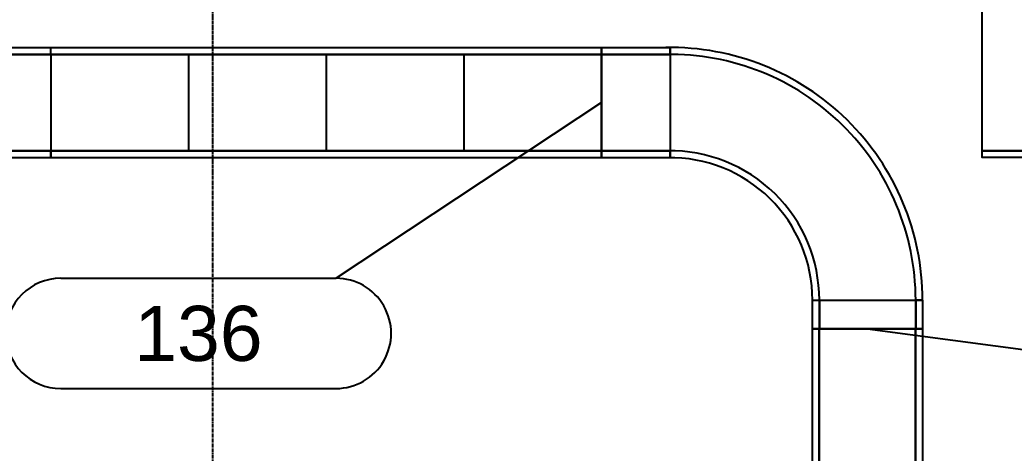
# Model space of a CAD drawing. Header units: inches. Extents: x -21257 to 11444, y 0 to 8704.
# Drawn here: x 3886.1 to 4102.8, y 7380.4 to 7474.8 of the extents above; entities that cross this region are included whole.
import ezdxf
from ezdxf.enums import TextEntityAlignment as Align

# ---------------------------------------------------------------- set-up
doc = ezdxf.new("R2010")
doc.units = ezdxf.units.IN
doc.header["$MEASUREMENT"] = 0
doc.linetypes.add('CENTER2', pattern=[1.125, 0.75, -0.125, 0.125, -0.125])
for name, color, linetype in [('100-CONV-LAYOUT', 3, 'Continuous'), ('100-CONV-NUMBERS', 3, 'Continuous'), ('400-CONV-LAYOUT', 1, 'Continuous'), ('Bldg_Cline', 8, 'CENTER2')]:
    doc.layers.add(name, color=color, linetype=linetype)
doc.styles.get("Standard").update_dxf_attribs({"font": 'helvl.shx'})

# ---------------------------------------------------------------- blocks, each defined once
blk = doc.blocks.new('DCBLOCK')
at = {"linetype": 'Continuous'}
for p, q in [((-0.625, 0), (0, 0)), ((-0.625, -0.25), (0, -0.25))]:
    blk.add_line(p, q, dxfattribs=at)
for centre, start, end in [((-0.625, -0.125), 90, 269.9999), ((0, -0.125), 269.9999, 90)]:
    blk.add_arc(centre, 0.125, start, end)
blk.add_attdef('FORTNAITEM', text='', height=0.125).set_placement((-0.3125, -0.125), align=Align.MIDDLE_CENTER)
at = {"flags": 1}
blk.add_attdef('SERIALNUM', (-0.625, -0.3437), '', height=0.125, dxfattribs=at)
blk = doc.blocks.new('Promise-US15-100330-00-10-003 Bldg Colums')
at = {"layer": 'Bldg_Cline'}
blk.add_line((3000, 7192), (3000, 8), dxfattribs=at)

msp = doc.modelspace()

# ---------------------------------------------------------------- linework, layer by layer
at = {"layer": '100-CONV-LAYOUT', "linetype": 'Continuous'}
for p, q in [((3892.81, 7467.24, 330), (3892.81, 7468.74, 330)), ((3892.81, 7467.24, 323.5), (3892.81, 7468.74, 323.5)), ((4012.81, 7467.24, 330), (4012.81, 7468.74, 330)), ((4012.81, 7467.24, 323.5), (4012.81, 7468.74, 323.5)), ((4012.81, 7468.74, 330), (4012.81, 7467.24, 330)), ((4012.81, 7467.24, 320.5), (4012.81, 7468.74, 320.5)), ((4027.81, 7467.24, 330), (4027.81, 7468.74, 330)), ((4027.81, 7467.24, 320.5), (4027.81, 7468.74, 320.5)), ((3892.81, 7467.24, 330), (3892.81, 7467.24, 323.5)), ((3892.81, 7467.24, 330), (3892.81, 7446.24, 330)), ((3922.81, 7467.24, 330), (3922.81, 7446.24, 330)), ((3952.81, 7467.24, 330), (3952.81, 7446.24, 330)), ((3982.81, 7467.24, 330), (3982.81, 7446.24, 330)), ((4012.81, 7467.24, 330), (4012.81, 7467.24, 323.5)), ((4012.81, 7467.24, 330), (4012.81, 7467.24, 320.5)), ((4027.81, 7467.24, 330), (4027.81, 7467.24, 320.5)), ((3892.81, 7444.74, 330), (3892.81, 7446.24, 330)), ((3892.81, 7446.24, 330), (3892.81, 7446.24, 323.5)), ((3892.81, 7446.24, 323.5), (3892.81, 7444.74, 323.5)), ((4012.81, 7444.74, 330), (4012.81, 7446.24, 330)), ((4012.81, 7446.24, 330), (4012.81, 7446.24, 323.5)), ((4012.81, 7446.24, 323.5), (4012.81, 7444.74, 323.5)), ((4012.81, 7444.74, 330), (4012.81, 7446.24, 330)), ((4012.81, 7446.24, 320.5), (4012.81, 7446.24, 330)), ((4012.81, 7444.74, 320.5), (4012.81, 7446.24, 320.5)), ((4027.81, 7444.74, 330), (4027.81, 7446.24, 330)), ((4027.81, 7446.24, 330), (4027.81, 7446.24, 320.5)), ((4027.81, 7446.24, 320.5), (4027.81, 7444.74, 320.5)), ((4058.81, 7413.74, 320.5), (4060.31, 7413.74, 320.5)), ((4058.81, 7413.74, 330), (4060.31, 7413.74, 330)), ((4060.31, 7413.74, 320.5), (4060.31, 7413.74, 330)), ((4081.31, 7413.74, 320.5), (4082.81, 7413.74, 320.5)), ((4081.31, 7413.74, 330), (4081.31, 7413.74, 320.5)), ((4082.81, 7413.74, 330), (4081.31, 7413.74, 330)), ((4058.8, 7407.49, 323.5), (4060.3, 7407.49, 323.5)), ((4058.8, 7407.49, 330), (4060.3, 7407.49, 330)), ((4060.31, 7407.49, 320.5), (4058.81, 7407.49, 320.5)), ((4058.81, 7407.49, 330), (4060.31, 7407.49, 330)), ((4060.3, 7407.49, 323.5), (4060.3, 7407.49, 330)), ((4060.31, 7407.49, 330), (4060.31, 7407.49, 320.5)), ((4081.3, 7407.49, 323.5), (4082.8, 7407.49, 323.5)), ((4081.3, 7407.49, 330), (4081.3, 7407.49, 323.5)), ((4082.8, 7407.49, 330), (4081.3, 7407.49, 330)), ((4081.31, 7407.49, 320.5), (4082.81, 7407.49, 320.5)), ((4081.31, 7407.49, 330), (4081.31, 7407.49, 320.5)), ((4081.31, 7407.49, 330), (4082.81, 7407.49, 330))]:
    msp.add_line(p, q, dxfattribs=at)
at = {"layer": '100-CONV-LAYOUT'}
for centre, radius in [((4027.81, 7413.74, 320.5), 55), ((4027.81, 7413.74, 330), 55), ((4027.81, 7413.74, 320.5), 53.5), ((4027.81, 7413.74, 330), 53.5), ((4027.81, 7413.74, 320.5), 32.5), ((4027.81, 7413.74, 330), 32.5), ((4027.81, 7413.74, 320.5), 31), ((4027.81, 7413.74, 330), 31)]:
    msp.add_arc(centre, radius, 0, 91, dxfattribs=at)
for points in [[(4012.81, 7467.24, 323.5), (3142.81, 7467.24, 323.5), (3142.81, 7468.74, 323.5), (4012.81, 7468.74, 323.5)], [(4012.81, 7467.24, 330), (3142.81, 7467.24, 330), (3142.81, 7468.74, 330), (4012.81, 7468.74, 330)], [(4027.81, 7467.24, 330), (4012.81, 7467.24, 330), (4012.81, 7468.74, 330), (4027.81, 7468.74, 330)], [(4027.81, 7467.24, 320.5), (4012.81, 7467.24, 320.5), (4012.81, 7468.74, 320.5), (4027.81, 7468.74, 320.5)], [(4012.81, 7446.24, 330), (3142.81, 7446.24, 330), (3142.81, 7467.24, 330), (4012.81, 7467.24, 330)], [(4012.81, 7467.24, 330), (3142.81, 7467.24, 330), (3142.81, 7467.24, 323.5), (4012.81, 7467.24, 323.5)], [(4027.81, 7467.24, 330), (4012.81, 7467.24, 330), (4012.81, 7467.24, 320.5), (4027.81, 7467.24, 320.5)], [(4027.81, 7446.24, 330), (4012.81, 7446.24, 330), (4012.81, 7467.24, 330), (4027.81, 7467.24, 330)], [(4012.81, 7446.24, 330), (3142.81, 7446.24, 330), (3142.81, 7446.24, 323.5), (4012.81, 7446.24, 323.5)], [(4012.81, 7444.74, 323.5), (3142.81, 7444.74, 323.5), (3142.81, 7446.24, 323.5), (4012.81, 7446.24, 323.5)], [(4012.81, 7444.74, 330), (3142.81, 7444.74, 330), (3142.81, 7446.24, 330), (4012.81, 7446.24, 330)], [(4027.81, 7444.74, 330), (4012.81, 7444.74, 330), (4012.81, 7446.24, 330), (4027.81, 7446.24, 330)], [(4027.81, 7444.74, 320.5), (4012.81, 7444.74, 320.5), (4012.81, 7446.24, 320.5), (4027.81, 7446.24, 320.5)], [(4027.81, 7446.24, 330), (4012.81, 7446.24, 330), (4012.81, 7446.24, 320.5), (4027.81, 7446.24, 320.5)], [(4058.81, 7407.49, 320.5), (4058.81, 7413.74, 320.5), (4060.31, 7413.74, 320.5), (4060.31, 7407.49, 320.5)], [(4058.81, 7407.49, 330), (4058.81, 7413.74, 330), (4060.31, 7413.74, 330), (4060.31, 7407.49, 330)], [(4060.31, 7407.49, 330), (4060.31, 7413.74, 330), (4081.31, 7413.74, 330), (4081.31, 7407.49, 330)], [(4060.31, 7407.49, 330), (4060.31, 7413.74, 330), (4060.31, 7413.74, 320.5), (4060.31, 7407.49, 320.5)], [(4081.31, 7407.49, 330), (4081.31, 7413.74, 330), (4081.31, 7413.74, 320.5), (4081.31, 7407.49, 320.5)], [(4081.31, 7407.49, 320.5), (4081.31, 7413.74, 320.5), (4082.81, 7413.74, 320.5), (4082.81, 7407.49, 320.5)], [(4081.31, 7407.49, 330), (4081.31, 7413.74, 330), (4082.81, 7413.74, 330), (4082.81, 7407.49, 330)], [(4058.8, 7323.49, 323.5), (4058.8, 7407.49, 323.5), (4060.3, 7407.49, 323.5), (4060.3, 7323.49, 323.5)], [(4058.8, 7323.49, 330), (4058.8, 7407.49, 330), (4060.3, 7407.49, 330), (4060.3, 7323.49, 330)], [(4060.3, 7323.49, 330), (4060.3, 7407.49, 330), (4081.3, 7407.49, 330), (4081.3, 7323.49, 330)], [(4060.3, 7323.49, 330), (4060.3, 7407.49, 330), (4060.3, 7407.49, 323.5), (4060.3, 7323.49, 323.5)], [(4081.3, 7323.49, 330), (4081.3, 7407.49, 330), (4081.3, 7407.49, 323.5), (4081.3, 7323.49, 323.5)], [(4081.3, 7323.49, 323.5), (4081.3, 7407.49, 323.5), (4082.8, 7407.49, 323.5), (4082.8, 7323.49, 323.5)], [(4081.3, 7323.49, 330), (4081.3, 7407.49, 330), (4082.8, 7407.49, 330), (4082.8, 7323.49, 330)]]:
    msp.add_3dface(points, dxfattribs=at)
at = {"layer": '100-CONV-LAYOUT', "invisible_edges": 15}
for points in [[(4041.27, 7467.06, 320.5), (4026.85, 7468.73, 320.5), (4026.88, 7467.23, 320.5), (4040.91, 7465.61, 320.5)], [(4041.27, 7467.06, 330), (4026.85, 7468.73, 330), (4026.88, 7467.23, 330), (4040.91, 7465.61, 330)], [(4035.77, 7445.25, 330), (4027.24, 7446.23, 330), (4026.88, 7467.23, 330), (4040.91, 7465.61, 330)], [(4035.4, 7443.79, 320.5), (4027.27, 7444.73, 320.5), (4027.24, 7446.23, 320.5), (4035.77, 7445.25, 320.5)], [(4035.4, 7443.79, 330), (4027.27, 7444.73, 330), (4027.24, 7446.23, 330), (4035.77, 7445.25, 330)], [(4060.31, 7413.74, 330), (4059.18, 7422.24, 330), (4079.45, 7427.73, 330), (4081.31, 7413.74, 330)], [(4060.31, 7413.74, 330), (4059.18, 7422.24, 330), (4079.45, 7427.73, 330), (4081.31, 7413.74, 330)], [(4060.31, 7413.74, 330), (4059.18, 7422.24, 330), (4079.45, 7427.73, 330), (4081.31, 7413.74, 330)], [(4082.81, 7413.74, 330), (4080.9, 7428.13, 330), (4079.45, 7427.73, 330), (4081.31, 7413.74, 330)], [(4082.81, 7413.74, 320.5), (4080.9, 7428.13, 320.5), (4079.45, 7427.73, 320.5), (4081.31, 7413.74, 320.5)], [(4082.81, 7413.74, 330), (4080.9, 7428.13, 330), (4079.45, 7427.73, 330), (4081.31, 7413.74, 330)], [(4082.81, 7413.74, 330), (4080.9, 7428.13, 330), (4079.45, 7427.73, 330), (4081.31, 7413.74, 330)], [(4082.81, 7413.74, 320.5), (4080.94, 7427.97, 320.5), (4079.49, 7427.58, 320.5), (4081.31, 7413.74, 320.5)], [(4082.81, 7413.74, 320.5), (4080.94, 7427.97, 320.5), (4079.49, 7427.58, 320.5), (4081.31, 7413.74, 320.5)], [(4058.81, 7413.74, 330), (4057.73, 7421.85, 330), (4059.18, 7422.24, 330), (4060.31, 7413.74, 330)], [(4058.81, 7413.74, 320.5), (4057.73, 7421.85, 320.5), (4059.18, 7422.24, 320.5), (4060.31, 7413.74, 320.5)], [(4058.81, 7413.74, 330), (4057.73, 7421.85, 330), (4059.18, 7422.24, 330), (4060.31, 7413.74, 330)], [(4058.81, 7413.74, 330), (4057.73, 7421.85, 330), (4059.18, 7422.24, 330), (4060.31, 7413.74, 330)], [(4058.81, 7413.74, 320.5), (4057.75, 7421.76, 320.5), (4059.2, 7422.15, 320.5), (4060.31, 7413.74, 320.5)], [(4058.81, 7413.74, 320.5), (4057.75, 7421.76, 320.5), (4059.2, 7422.15, 320.5), (4060.31, 7413.74, 320.5)]]:
    msp.add_3dface(points, dxfattribs=at)
at = {"layer": '100-CONV-NUMBERS', "linetype": 'Continuous'}
for p, q in [((4012.81, 7456.74, 330), (3954.98, 7418.48, 360)), ((4070.81, 7407.49, 330), (4201.8, 7389.92, 360))]:
    msp.add_line(p, q, dxfattribs=at)
at = {"layer": '400-CONV-LAYOUT', "linetype": 'Continuous'}
for p, q in [((4095.81, 7444.77, 330), (4095.81, 7446.27, 330)), ((4095.81, 7446.27, 323.5), (4095.81, 7446.27, 330)), ((4095.81, 7444.77, 323.5), (4095.81, 7446.27, 323.5))]:
    msp.add_line(p, q, dxfattribs=at)
at = {"layer": '400-CONV-LAYOUT'}
for points in [[(4239.81, 7446.27, 330), (4095.81, 7446.27, 330), (4095.81, 7503.27, 330), (4239.81, 7503.27, 330)], [(4239.81, 7446.27, 330), (4095.81, 7446.27, 330), (4095.81, 7446.27, 323.5), (4239.81, 7446.27, 323.5)], [(4239.81, 7444.77, 323.5), (4095.81, 7444.77, 323.5), (4095.81, 7446.27, 323.5), (4239.81, 7446.27, 323.5)], [(4239.81, 7444.77, 330), (4095.81, 7444.77, 330), (4095.81, 7446.27, 330), (4239.81, 7446.27, 330)]]:
    msp.add_3dface(points, dxfattribs=at)

# ---------------------------------------------------------------- block references
msp.add_blockref('Promise-US15-100330-00-10-003 Bldg Colums', (928.05, 515.51))
at = {"layer": '100-CONV-NUMBERS', "xscale": 96, "yscale": 96, "zscale": 96}
msp.add_blockref('DCBLOCK', (3954.98, 7418.48, 360), dxfattribs=at).add_auto_attribs({'FORTNAITEM': '136'})

doc.saveas('drawing.dxf')
